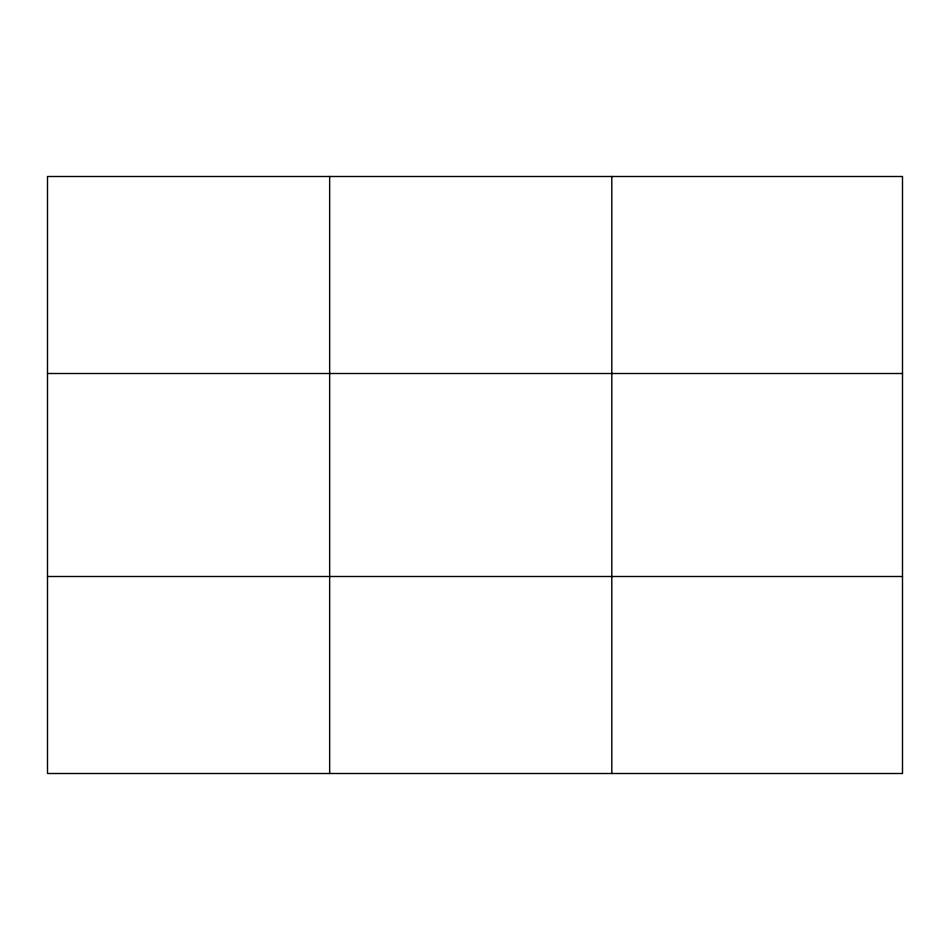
<?xml version="1.0" encoding="UTF-8"?>
<svg xmlns="http://www.w3.org/2000/svg" width="950" height="950" viewBox="0 0 950 950"><rect width="100%" height="100%" fill="white"/><g stroke="black" fill="none" stroke-linecap="round" stroke-linejoin="round"><path stroke-width="1.43" d="M329.65 773.502L329.65 176.498M611.8 773.502L611.8 176.498M902.5 576.496L902.5 773.502L47.5 773.502L47.5 176.498L902.5 176.498L902.5 576.496L47.5 576.496M47.5 373.504L902.5 373.504"/></g></svg>
